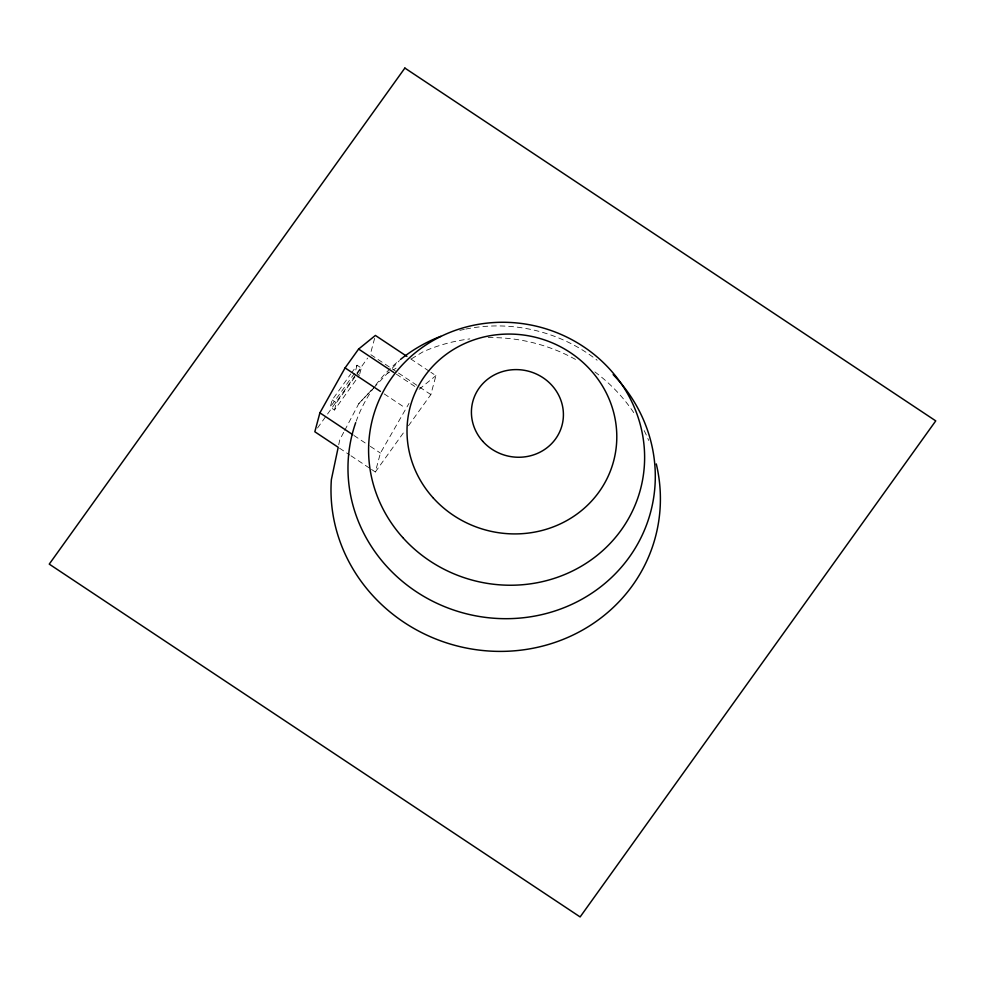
<?xml version="1.0" encoding="UTF-8"?>
<svg xmlns="http://www.w3.org/2000/svg" width="985" height="985" viewBox="0 0 985 985"><rect width="100%" height="100%" fill="white"/><g stroke="black" fill="none" stroke-linecap="round" stroke-linejoin="round"><path stroke-width="0.74" stroke-dasharray="4.92 3.69" d="M338.729 444.777L339.788 439.741L344.024 431.701M357.235 373.894L359.365 375.297L334.469 410.031L330.221 407.199L332.167 399.947L350.832 373.906M334.469 410.031L336.414 402.767L361.31 368.045L357.062 365.226L351.719 372.662M357.062 365.226L355.117 372.478L330.221 407.199M359.747 373.857L361.31 368.045M374.62 338.348L370.323 354.354L397.238 372.231M371.505 469.439L375.347 471.987L380.419 453.075L408.984 403.419M408.467 425.791L430.851 394.579L435.912 375.654L430.876 372.305M344.738 430.359L358.848 403.554L373.968 387.462A154.214 145.805 15 0 0 356.188 421.235M317.515 428.019L356.004 374.325M356.902 373.081L367.639 358.097M375.347 471.987L404.884 430.79M373.574 387.991L391.304 369.227M392.325 368.144L399.442 360.559M358.848 403.554L372.527 389.112M419.117 389.284L435.912 375.654M387.24 373.561L389.74 372.035M393.495 369.744L396.068 368.193M411.471 358.823L423.021 351.805A165.295 156.283 15 0 1 469.771 338.914M410.696 358.897L429.608 371.468M398.482 373.056L418.403 386.292M419.647 387.13L430.851 394.579M396.426 374.202L415.338 386.773M384.175 393.889L405.611 408.135M332.167 399.947L336.414 402.767M353.935 435.481L369.067 445.528M370.335 446.365L380.419 453.075M339.48 448.15L349.724 454.959M351.005 455.809L370.225 468.589M488.203 337.609A165.295 156.283 15 0 1 575.56 359.451M594.854 371.899A165.295 156.283 15 0 1 635.263 414.944M644.19 430.605A165.295 156.283 15 0 1 648.672 440.443M375.704 385.098A154.214 145.805 15 0 1 399.307 360.412M459.835 330.381A154.214 145.805 15 0 1 464.329 329.359M465.831 329.052A154.214 145.805 15 0 1 597.119 360.214"/><path stroke-width="1.48" d="M406.916 356.385L375.396 335.442L358.602 349.059L345.082 367.91L319.903 412.85L314.831 431.762L338.2 447.301L331.354 479.67A165.295 156.283 15 0 0 508.642 651.196A165.295 156.283 15 0 0 656.281 463.935M358.602 349.059L393.901 372.527M345.082 367.91L380.395 391.377M319.903 412.85L352.679 434.644M613.15 374.608A154.214 145.805 15 0 1 624.207 563.826A154.214 145.805 15 0 1 430.31 600.013A154.214 145.805 15 0 1 355.683 422.651M400.452 359.476A154.214 145.805 15 0 1 440.824 336.304M404.872 68.064L49.25 564.122L580.128 916.937L935.75 420.878L404.872 68.064M402.73 537.527A138.516 130.968 15 0 0 637.246 499.641A138.516 130.968 15 0 0 479.843 324.102A138.516 130.968 15 0 0 402.73 537.527M432.957 497.659A105.272 99.534 15 0 0 611.192 468.86A105.272 99.534 15 0 0 491.564 335.454A105.272 99.534 15 0 0 432.957 497.659M482.785 441.354A46.172 43.66 15 0 0 560.957 428.721A46.172 43.66 15 0 0 508.494 370.212A46.172 43.66 15 0 0 482.785 441.354"/></g></svg>
